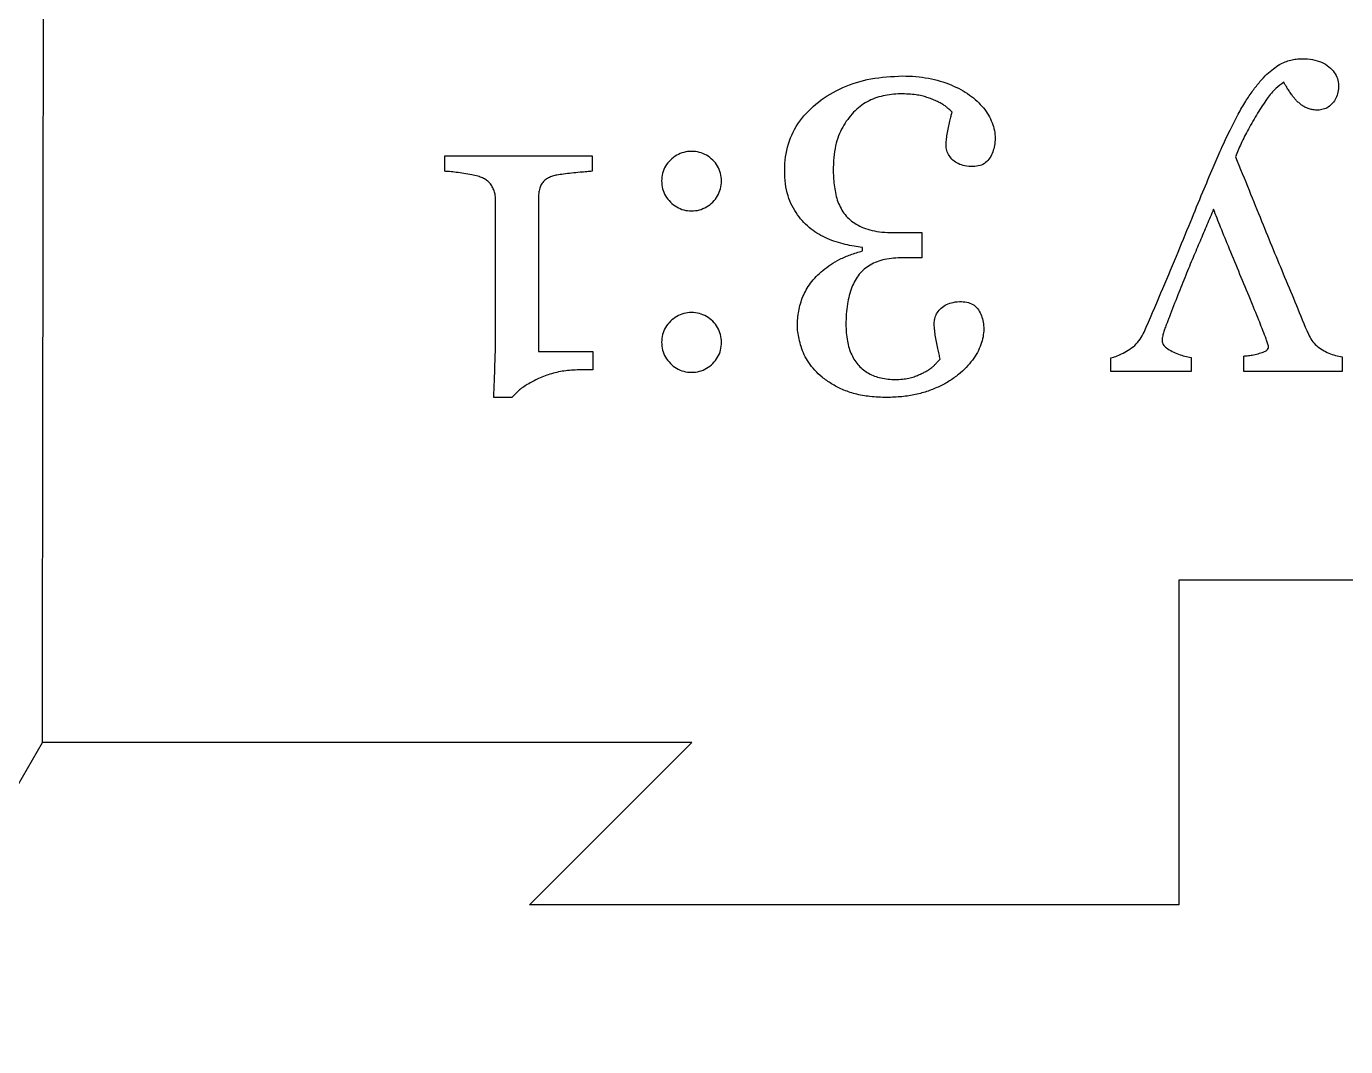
# Model space of a CAD drawing. Extents: x 1 to 437, y 7 to 187.
# Drawn here: x 92.52 to 119.12, y 120.08 to 140.66 of the extents above; entities that cross this region are included whole.
import ezdxf

# ---------------------------------------------------------------- set-up
doc = ezdxf.new("R2010")
doc.units = 0
doc.layers.add('Base', color=7, linetype='CONTINUOUS')

msp = doc.modelspace()

# ---------------------------------------------------------------- linework, layer by layer
at = {"layer": 'Base', "color": 3}
for p, q in [((110.188527, 139.659327), (110.188527, 139.659327)), ((118.981516, 139.469711), (118.981514, 139.469711)), ((100.954563, 137.736689), (100.954566, 138.04978)), ((100.954566, 138.04978), (103.926719, 138.04978)), ((103.926719, 138.04978), (103.926719, 137.736689)), ((105.329014, 137.542661), (105.329014, 137.542661)), ((101.982027, 134.53523), (101.982027, 137.150197)), ((102.846338, 137.198702), (102.846338, 134.103077)), ((109.998905, 136.501966), (110.57658, 136.501966)), ((110.57658, 136.501966), (110.57658, 135.99485)), ((109.377139, 136.13155), (109.377139, 136.202105)), ((110.57658, 135.99485), (110.192936, 135.99485)), ((102.846338, 134.103077), (103.944361, 134.103077)), ((103.944361, 134.103077), (103.944361, 133.732661)), ((105.329014, 134.288286), (105.329014, 134.288286)), ((114.390991, 133.701794), (114.390991, 133.975197)), ((116.004952, 133.984016), (116.004952, 133.701794)), ((117.067691, 133.701794), (117.067691, 134.010475)), ((119.052066, 133.992836), (119.052066, 133.701794)), ((103.944361, 133.732661), (103.701825, 133.732661)), ((116.004952, 133.701794), (114.390991, 133.701794)), ((119.052066, 133.701794), (117.067691, 133.701794)), ((102.308352, 133.177036), (101.942344, 133.177036))]:
    msp.add_line(p, q, dxfattribs=at)
at = {"layer": 'Base', "color": 1}
for p, q in [((128.853116, 129.488795), (115.758005, 129.488795)), ((115.758005, 129.488795), (115.758005, 122.941115)), ((86.294008, 114.874197), (92.841564, 126.214893)), ((105.936675, 126.214893), (92.841564, 126.214893)), ((102.662894, 122.941115), (105.936675, 126.214893)), ((115.758005, 122.941115), (102.662894, 122.941115))]:
    msp.add_line(p, q, dxfattribs=at)
msp.add_open_spline([(92.841532, 126.215017), (92.849607, 131.503457), (92.865757, 142.080329), (92.890014, 157.945611), (92.906188, 168.522453), (92.914275, 173.810864)], degree=3, knots=[0, 0, 0, 0, 15.865338, 31.730653, 47.595902, 47.595902, 47.595902, 47.595902], dxfattribs=at)
at = {"layer": 'Base', "color": 3}
for points, knots in [([(115.061269, 134.495544), (115.173879, 134.757867), (115.391952, 135.265865), (115.703067, 136.005157), (115.982801, 136.68584), (116.227169, 137.283954), (116.433407, 137.775049), (116.613618, 138.19147), (116.781265, 138.550961), (116.945447, 138.873133), (117.099233, 139.139309), (117.246127, 139.35846), (117.38772, 139.54097), (117.524253, 139.69024), (117.658748, 139.801763), (117.781175, 139.887036), (117.898936, 139.945478), (118.013916, 139.98134), (118.128649, 140.003202), (118.277446, 140.011279), (118.450613, 139.997683), (118.636677, 139.94495), (118.785879, 139.852993), (118.895857, 139.739152), (118.968907, 139.609161), (118.977349, 139.515795), (118.981516, 139.469711)], [0, 0, 0, 0, 0.856414, 1.658478, 2.40623, 3.064173, 3.596791, 4.004142, 4.425325, 4.786571, 5.088595, 5.346998, 5.577377, 5.781202, 5.95231, 6.100505, 6.227926, 6.344918, 6.460813, 6.577397, 6.79106, 6.979158, 7.152059, 7.309914, 7.450943, 7.588402, 7.588402, 7.588402, 7.588402]), ([(109.377139, 136.202105), (109.320894, 136.208544), (109.205186, 136.221791), (109.0293, 136.260119), (108.848485, 136.310048), (108.669146, 136.376363), (108.499843, 136.46398), (108.340102, 136.570654), (108.194183, 136.701993), (108.065762, 136.859231), (107.954038, 137.038931), (107.868951, 137.249465), (107.821266, 137.493684), (107.800989, 137.844976), (107.856333, 138.288404), (108.095931, 138.770956), (108.485205, 139.15742), (108.978283, 139.448509), (109.560297, 139.630035), (109.973384, 139.649296), (110.188527, 139.659327)], [0, 0, 0, 0, 0.169741, 0.349199, 0.5393, 0.732269, 0.921603, 1.109884, 1.307112, 1.508115, 1.717064, 1.93975, 2.185221, 2.459865, 2.994142, 3.504917, 4.045262, 4.616452, 5.209001, 5.853038, 5.853038, 5.853038, 5.853038]), ([(110.188527, 139.659327), (110.278143, 139.657231), (110.452847, 139.653145), (110.707006, 139.618041), (110.944219, 139.560748), (111.162678, 139.483736), (111.361193, 139.390649), (111.537332, 139.281143), (111.690387, 139.157698), (111.819303, 139.021567), (111.921934, 138.874452), (111.997668, 138.719915), (112.043766, 138.560179), (112.058118, 138.405184), (112.046637, 138.259694), (112.010472, 138.127464), (111.953917, 138.006813), (111.869406, 137.90438), (111.746941, 137.84356), (111.601546, 137.828843), (111.452401, 137.841622), (111.312356, 137.883323), (111.203531, 137.957603), (111.125531, 138.049171), (111.075757, 138.151941), (111.062657, 138.259551), (111.070776, 138.369777), (111.086192, 138.489092), (111.111503, 138.617231), (111.138874, 138.739968), (111.162488, 138.843044), (111.178377, 138.902195), (111.185125, 138.927314)], [0, 0, 0, 0, 0.268748, 0.523921, 0.767956, 0.999707, 1.217672, 1.424457, 1.620391, 1.806009, 1.985014, 2.15649, 2.320036, 2.480951, 2.620842, 2.755627, 2.889958, 3.018599, 3.145806, 3.288725, 3.451791, 3.593104, 3.721866, 3.841097, 3.950588, 4.059239, 4.161771, 4.28183, 4.419966, 4.553414, 4.659127, 4.737147, 4.737147, 4.737147, 4.737147]), ([(117.874672, 139.531447), (117.820644, 139.49278), (117.692659, 139.401183), (117.523337, 139.182258), (117.341126, 138.906252), (117.166737, 138.601804), (117.015362, 138.308747), (116.939815, 138.117197), (116.90453, 138.02773)], [0, 0, 0, 0, 0.198472, 0.470151, 0.821571, 1.192655, 1.521665, 1.810016, 1.810016, 1.810016, 1.810016]), ([(118.981514, 139.469711), (118.97923, 139.423402), (118.974865, 139.334844), (118.933111, 139.210868), (118.865294, 139.108383), (118.777625, 139.029503), (118.672352, 138.980581), (118.566449, 138.968403), (118.470639, 138.975029), (118.388515, 138.992025), (118.315314, 139.022297), (118.249851, 139.061962), (118.188997, 139.107545), (118.136496, 139.15832), (118.086937, 139.212266), (118.040154, 139.272986), (117.9935, 139.341457), (117.949115, 139.410683), (117.909192, 139.473754), (117.885545, 139.513275), (117.874672, 139.531447)], [0, 0, 0, 0, 0.138584, 0.265018, 0.386982, 0.503621, 0.614446, 0.729405, 0.819261, 0.902008, 0.979804, 1.055597, 1.131151, 1.207402, 1.274339, 1.350788, 1.437091, 1.522848, 1.597482, 1.661009, 1.661009, 1.661009, 1.661009]), ([(111.185125, 138.927314), (111.176558, 138.937275), (111.156795, 138.960257), (111.118505, 138.994919), (111.070976, 139.035599), (111.01332, 139.077791), (110.946045, 139.117461), (110.866066, 139.155459), (110.776782, 139.194629), (110.677963, 139.229557), (110.572691, 139.261088), (110.450837, 139.283541), (110.304733, 139.295178), (110.139891, 139.299964), (109.966158, 139.291641), (109.795283, 139.261595), (109.62965, 139.213275), (109.472001, 139.14315), (109.326968, 139.047692), (109.19526, 138.927447), (109.077439, 138.786638), (108.976291, 138.627136), (108.891744, 138.449891), (108.830949, 138.244416), (108.79739, 138.00483), (108.788001, 137.780111), (108.794212, 137.582755), (108.811598, 137.425117), (108.838486, 137.269937), (108.880178, 137.120857), (108.943445, 136.98398), (109.025518, 136.860621), (109.129211, 136.752644), (109.255915, 136.663169), (109.404749, 136.590454), (109.579, 136.538131), (109.780014, 136.507095), (109.923087, 136.503743), (109.998905, 136.501966)], [0, 0, 0, 0, 0.039382, 0.090859, 0.154665, 0.227087, 0.304857, 0.388569, 0.492595, 0.597207, 0.702809, 0.821966, 0.968087, 1.142085, 1.316542, 1.488841, 1.661311, 1.833022, 2.004455, 2.179814, 2.366228, 2.553597, 2.745052, 2.953539, 3.193645, 3.469025, 3.627385, 3.785571, 3.944391, 4.099525, 4.248488, 4.394844, 4.542117, 4.694879, 4.8578, 5.036962, 5.238625, 5.465966, 5.465966, 5.465966, 5.465966]), ([(105.329014, 137.542661), (105.332582, 137.595468), (105.339598, 137.699303), (105.403652, 137.845363), (105.503395, 137.968207), (105.628863, 138.065668), (105.775986, 138.126032), (105.933146, 138.144041), (106.090292, 138.126032), (106.237459, 138.06567), (106.362775, 137.968207), (106.463081, 137.845363), (106.525098, 137.699304), (106.543493, 137.542494), (106.524977, 137.38526), (106.46292, 137.23793), (106.36292, 137.112888), (106.237878, 137.012886), (106.090547, 136.950831), (105.933146, 136.932292), (105.775732, 136.950831), (105.628444, 137.012887), (105.503248, 137.112888), (105.403821, 137.23793), (105.339699, 137.385259), (105.332609, 137.489697), (105.329014, 137.542661)], [0, 0, 0, 0, 0.157799, 0.310276, 0.469246, 0.62864, 0.781908, 0.940129, 1.098356, 1.251626, 1.41102, 1.56999, 1.722468, 1.880266, 2.038549, 2.192381, 2.353273, 2.514165, 2.667998, 2.826286, 2.984567, 3.138398, 3.29929, 3.460182, 3.614014, 3.772297, 3.772297, 3.772297, 3.772297]), ([(116.90453, 138.02773), (116.994561, 137.803601), (117.168158, 137.371439), (117.420858, 136.748148), (117.660583, 136.163783), (117.893389, 135.596996), (118.135136, 135.03), (118.299532, 134.597522), (118.435678, 134.323154), (118.533577, 134.215662), (118.653711, 134.13269), (118.784362, 134.069153), (118.917148, 134.019242), (119.007649, 134.001529), (119.052066, 133.992836)], [0, 0, 0, 0, 0.724605, 1.397174, 2.017713, 2.619434, 3.235552, 3.866068, 4.008816, 4.149867, 4.296563, 4.44436, 4.585013, 4.720584, 4.720584, 4.720584, 4.720584]), ([(101.982027, 137.150197), (101.980664, 137.183412), (101.978003, 137.24822), (101.95438, 137.341568), (101.916638, 137.426526), (101.864442, 137.501297), (101.797366, 137.562124), (101.71665, 137.608612), (101.615255, 137.639751), (101.489975, 137.66863), (101.342474, 137.693313), (101.193909, 137.71423), (101.064579, 137.730145), (100.987908, 137.734705), (100.954563, 137.736689)], [0, 0, 0, 0, 0.09951, 0.194161, 0.286819, 0.377155, 0.465601, 0.556369, 0.654135, 0.78249, 0.942147, 1.102485, 1.23267, 1.332859, 1.332859, 1.332859, 1.332859]), ([(103.926719, 137.736689), (103.891842, 137.734093), (103.81109, 137.728083), (103.673679, 137.715161), (103.515275, 137.699623), (103.359584, 137.682545), (103.230874, 137.662998), (103.128007, 137.642829), (103.045093, 137.607696), (102.973493, 137.559366), (102.914765, 137.497278), (102.873234, 137.415756), (102.849974, 137.313889), (102.847618, 137.239255), (102.846338, 137.198702)], [0, 0, 0, 0, 0.104918, 0.242922, 0.414025, 0.582463, 0.712601, 0.804782, 0.89601, 0.980609, 1.062436, 1.14955, 1.25169, 1.373228, 1.373228, 1.373228, 1.373228]), ([(116.459155, 136.973808), (116.414498, 136.867725), (116.324135, 136.65307), (116.186812, 136.327436), (116.04322, 135.989549), (115.892337, 135.627588), (115.733933, 135.229532), (115.615072, 134.930241), (115.543174, 134.736433), (115.51379, 134.659242), (115.479612, 134.572586), (115.447525, 134.48338), (115.428999, 134.398356), (115.417329, 134.318374), (115.441765, 134.234362), (115.518678, 134.162582), (115.626223, 134.101071), (115.751146, 134.047056), (115.878684, 134.004617), (115.963796, 133.990731), (116.004952, 133.984016)], [0, 0, 0, 0, 0.345297, 0.698701, 1.060212, 1.446701, 1.875104, 2.345471, 2.412679, 2.495259, 2.593214, 2.692299, 2.778952, 2.854434, 2.932409, 3.030161, 3.160658, 3.304262, 3.437681, 3.562603, 3.562603, 3.562603, 3.562603]), ([(117.067691, 134.010475), (117.099121, 134.012593), (117.166304, 134.01712), (117.272234, 134.036987), (117.381799, 134.06295), (117.477506, 134.094383), (117.547222, 134.128743), (117.573517, 134.173814), (117.567851, 134.206949), (117.561303, 134.236283), (117.550207, 134.272342), (117.536593, 134.312786), (117.521196, 134.355451), (117.466169, 134.49532), (117.36241, 134.762036), (117.190952, 135.181339), (116.991843, 135.659598), (116.790185, 136.144191), (116.611646, 136.582714), (116.506735, 136.851779), (116.459155, 136.973808)], [0, 0, 0, 0, 0.094424, 0.201841, 0.322873, 0.431729, 0.504727, 0.551838, 0.57351, 0.603643, 0.642478, 0.686408, 0.731743, 0.778511, 1.137317, 1.590291, 2.137472, 2.691478, 3.164923, 3.557851, 3.557851, 3.557851, 3.557851]), ([(110.947, 133.948739), (110.939633, 133.982461), (110.923867, 134.054631), (110.899062, 134.170063), (110.871129, 134.296104), (110.845963, 134.427215), (110.832134, 134.557712), (110.824182, 134.67847), (110.837594, 134.792598), (110.887791, 134.893722), (110.965584, 134.984765), (111.075017, 135.059106), (111.216601, 135.100633), (111.367086, 135.113248), (111.513132, 135.099023), (111.635852, 135.040986), (111.722416, 134.942379), (111.780671, 134.824106), (111.817323, 134.69233), (111.828775, 134.548537), (111.814587, 134.395834), (111.770407, 134.238098), (111.69861, 134.080148), (111.599127, 133.924519), (111.47081, 133.775519), (111.316927, 133.634141), (111.136973, 133.504537), (110.930669, 133.393146), (110.70119, 133.29848), (110.446473, 133.226998), (110.166609, 133.185511), (109.858164, 133.172182), (109.542055, 133.187159), (109.239305, 133.238135), (108.978444, 133.328695), (108.757567, 133.445336), (108.568574, 133.574878), (108.415879, 133.720636), (108.29612, 133.875269), (108.202747, 134.033493), (108.140574, 134.195387), (108.100473, 134.350332), (108.073842, 134.491813), (108.064641, 134.630655), (108.072307, 134.771467), (108.092918, 134.919749), (108.126754, 135.067628), (108.176063, 135.212666), (108.24445, 135.351082), (108.333295, 135.486433), (108.445468, 135.617723), (108.582861, 135.743565), (108.741926, 135.862078), (108.9273, 135.96877), (109.141227, 136.060816), (109.29615, 136.107267), (109.377139, 136.13155)], [0, 0, 0, 0, 0.103554, 0.221617, 0.354188, 0.4909, 0.621814, 0.747583, 0.853812, 0.961972, 1.080828, 1.209999, 1.352712, 1.518217, 1.661281, 1.788156, 1.914888, 2.046911, 2.181182, 2.322806, 2.477307, 2.638843, 2.811874, 2.996045, 3.191034, 3.400131, 3.62164, 3.854503, 4.101904, 4.36499, 4.646053, 4.948699, 5.289941, 5.593841, 5.866405, 6.11438, 6.341312, 6.55167, 6.744748, 6.926523, 7.10076, 7.26299, 7.406297, 7.532002, 7.6794, 7.828552, 7.980684, 8.133855, 8.287022, 8.442552, 8.618439, 8.803594, 9.000415, 9.212365, 9.443784, 9.69728, 9.69728, 9.69728, 9.69728]), ([(110.192936, 135.99485), (110.069306, 135.989147), (109.841011, 135.978617), (109.531257, 135.866292), (109.29788, 135.667124), (109.147007, 135.388258), (109.061708, 135.042126), (109.038188, 134.674812), (109.060936, 134.326733), (109.1454, 134.039008), (109.294035, 133.811384), (109.500847, 133.649305), (109.757655, 133.555227), (109.992719, 133.534599), (110.181312, 133.542152), (110.308137, 133.559183), (110.416765, 133.590613), (110.509033, 133.628392), (110.589528, 133.66381), (110.662125, 133.701788), (110.728564, 133.742355), (110.789473, 133.787792), (110.839813, 133.836128), (110.881436, 133.881343), (110.916751, 133.918065), (110.937836, 133.939447), (110.947, 133.948739)], [0, 0, 0, 0, 0.369846, 0.682963, 0.968934, 1.26982, 1.618166, 2.031316, 2.369894, 2.660227, 2.920801, 3.172176, 3.434797, 3.729932, 3.873872, 4.000885, 4.112704, 4.21202, 4.299852, 4.376446, 4.457627, 4.53318, 4.603887, 4.666623, 4.717563, 4.756713, 4.756713, 4.756713, 4.756713]), ([(105.329014, 134.288286), (105.332596, 134.341173), (105.339649, 134.44531), (105.403735, 134.592005), (105.503322, 134.715946), (105.628653, 134.814681), (105.77586, 134.875889), (105.933146, 134.894159), (106.090419, 134.87589), (106.23767, 134.814682), (106.362847, 134.715945), (106.462999, 134.592004), (106.525048, 134.445311), (106.543461, 134.288211), (106.525148, 134.131011), (106.463938, 133.983777), (106.365181, 133.858441), (106.240538, 133.758146), (106.092236, 133.696275), (105.933146, 133.677981), (105.774043, 133.696275), (105.625784, 133.758146), (105.500989, 133.858441), (105.402798, 133.983777), (105.339542, 134.13101), (105.332558, 134.235336), (105.329014, 134.288286)], [0, 0, 0, 0, 0.158044, 0.311198, 0.471125, 0.631267, 0.784815, 0.943065, 1.101322, 1.254872, 1.415013, 1.57494, 1.728095, 1.886139, 2.044389, 2.197938, 2.35808, 2.518392, 2.672903, 2.833378, 2.993847, 3.148357, 3.308669, 3.46881, 3.622359, 3.780609, 3.780609, 3.780609, 3.780609]), ([(101.942344, 133.177036), (101.945348, 133.244323), (101.951677, 133.38607), (101.960338, 133.609504), (101.969056, 133.847944), (101.9764, 134.088348), (101.981071, 134.317668), (101.981715, 134.464674), (101.982024, 134.53523)], [0, 0, 0, 0, 0.202063, 0.425663, 0.670803, 0.91786, 1.147207, 1.358876, 1.358876, 1.358876, 1.358876]), ([(114.390991, 133.975197), (114.423822, 133.983132), (114.4978, 134.001012), (114.613446, 134.055677), (114.744155, 134.126084), (114.874665, 134.221153), (114.985422, 134.346554), (115.03571, 134.445338), (115.061269, 134.495544)], [0, 0, 0, 0, 0.1011, 0.227814, 0.381883, 0.546565, 0.709593, 0.878085, 0.878085, 0.878085, 0.878085]), ([(103.701825, 133.732661), (103.599375, 133.72911), (103.400035, 133.722202), (103.112114, 133.662323), (102.852819, 133.564676), (102.630048, 133.445503), (102.443866, 133.322466), (102.351036, 133.222843), (102.308352, 133.177036)], [0, 0, 0, 0, 0.3071, 0.597541, 0.877622, 1.135157, 1.355164, 1.54243, 1.54243, 1.54243, 1.54243])]:
    msp.add_open_spline(points, degree=3, knots=knots, dxfattribs=at)

doc.saveas('drawing.dxf')
